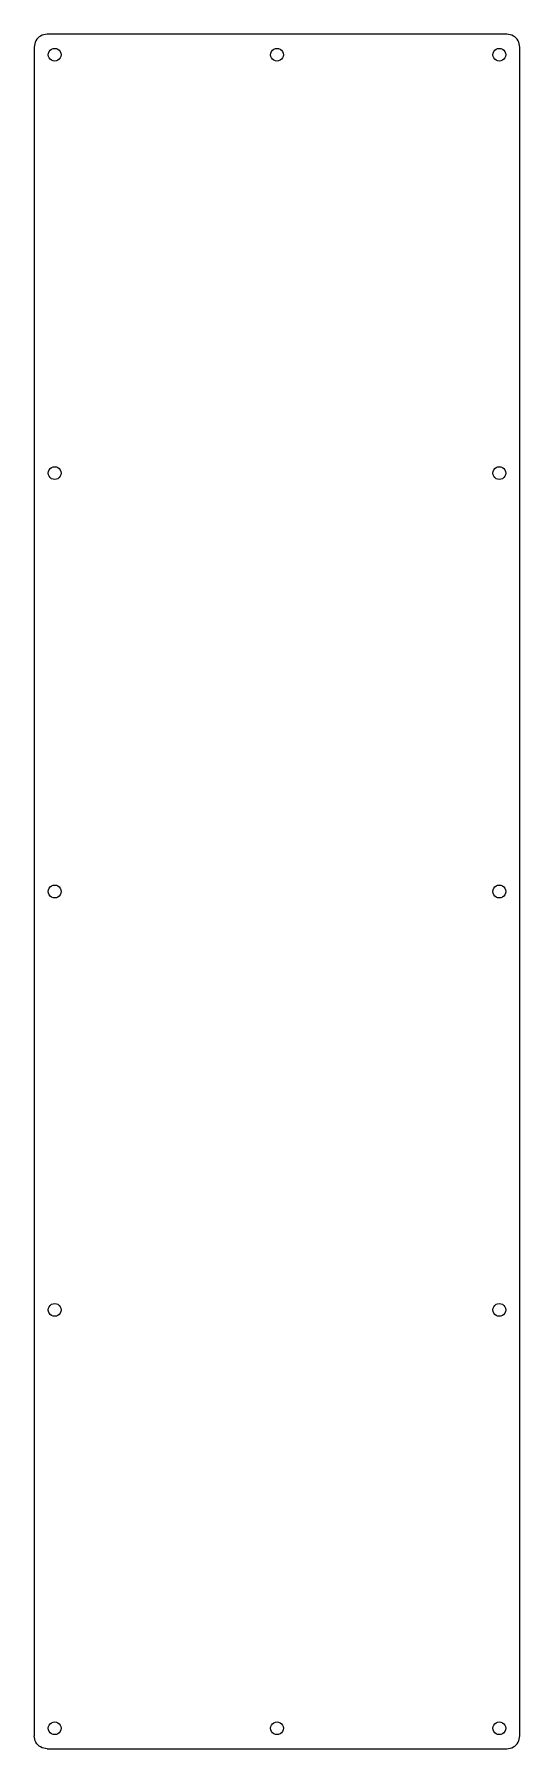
# Model space of a CAD drawing. Extents: x -95 to 95, y -335 to 335.
import ezdxf

# ---------------------------------------------------------------- set-up
doc = ezdxf.new("R2010")
doc.units = 0
doc.layers.get('0').update_dxf_attribs({"linetype": 'CONTINUOUS'})

msp = doc.modelspace()

# ---------------------------------------------------------------- linework, layer by layer
for p, q in [((-90, 335), (-90.65, 334.96)), ((90, 335), (-90, 335)), ((90.65, 334.96), (90, 335)), ((-94.96, 330.65), (-95, 330)), ((-95, 330), (-95, -330)), ((-94.83, 331.29), (-94.96, 330.65)), ((-94.62, 331.91), (-94.83, 331.29)), ((-94.33, 332.5), (-94.62, 331.91)), ((-93.97, 333.04), (-94.33, 332.5)), ((-93.54, 333.54), (-93.97, 333.04)), ((-93.04, 333.97), (-93.54, 333.54)), ((-92.5, 334.33), (-93.04, 333.97)), ((-91.91, 334.62), (-92.5, 334.33)), ((-91.29, 334.83), (-91.91, 334.62)), ((-90.65, 334.96), (-91.29, 334.83)), ((-89.17, 328.25), (-88.77, 328.77)), ((-88.77, 328.77), (-88.25, 329.17)), ((-88.25, 329.17), (-87.65, 329.41)), ((-87.65, 329.41), (-87, 329.5)), ((-87, 329.5), (-86.35, 329.41)), ((-86.35, 329.41), (-85.75, 329.17)), ((-85.75, 329.17), (-85.23, 328.77)), ((-85.23, 328.77), (-84.83, 328.25)), ((-2.17, 328.25), (-1.77, 328.77)), ((-1.77, 328.77), (-1.25, 329.17)), ((-1.25, 329.17), (-0.65, 329.41)), ((-0.65, 329.41), (0, 329.5)), ((0, 329.5), (0.65, 329.41)), ((0.65, 329.41), (1.25, 329.17)), ((1.25, 329.17), (1.77, 328.77)), ((1.77, 328.77), (2.17, 328.25)), ((84.83, 328.25), (85.23, 328.77)), ((85.23, 328.77), (85.75, 329.17)), ((85.75, 329.17), (86.35, 329.41)), ((86.35, 329.41), (87, 329.5)), ((87, 329.5), (87.65, 329.41)), ((87.65, 329.41), (88.25, 329.17)), ((88.25, 329.17), (88.77, 328.77)), ((88.77, 328.77), (89.17, 328.25)), ((91.29, 334.83), (90.65, 334.96)), ((91.91, 334.62), (91.29, 334.83)), ((92.5, 334.33), (91.91, 334.62)), ((93.04, 333.97), (92.5, 334.33)), ((93.54, 333.54), (93.04, 333.97)), ((93.97, 333.04), (93.54, 333.54)), ((94.33, 332.5), (93.97, 333.04)), ((94.62, 331.91), (94.33, 332.5)), ((94.83, 331.29), (94.62, 331.91)), ((94.96, 330.65), (94.83, 331.29)), ((95, 330), (94.96, 330.65)), ((95, -330), (95, 330)), ((-89.5, 327), (-89.41, 327.65)), ((-89.41, 326.35), (-89.5, 327)), ((-89.41, 327.65), (-89.17, 328.25)), ((-89.17, 325.75), (-89.41, 326.35)), ((-88.77, 325.23), (-89.17, 325.75)), ((-88.25, 324.83), (-88.77, 325.23)), ((-87.65, 324.59), (-88.25, 324.83)), ((-87, 324.5), (-87.65, 324.59)), ((-86.35, 324.59), (-87, 324.5)), ((-85.75, 324.83), (-86.35, 324.59)), ((-85.23, 325.23), (-85.75, 324.83)), ((-84.83, 325.75), (-85.23, 325.23)), ((-84.83, 328.25), (-84.59, 327.65)), ((-84.59, 326.35), (-84.83, 325.75)), ((-84.59, 327.65), (-84.5, 327)), ((-84.5, 327), (-84.59, 326.35)), ((-2.5, 327), (-2.41, 327.65)), ((-2.41, 326.35), (-2.5, 327)), ((-2.41, 327.65), (-2.17, 328.25)), ((-2.17, 325.75), (-2.41, 326.35)), ((-1.77, 325.23), (-2.17, 325.75)), ((-1.25, 324.83), (-1.77, 325.23)), ((-0.65, 324.59), (-1.25, 324.83)), ((0, 324.5), (-0.65, 324.59)), ((0.65, 324.59), (0, 324.5)), ((1.25, 324.83), (0.65, 324.59)), ((1.77, 325.23), (1.25, 324.83)), ((2.17, 325.75), (1.77, 325.23)), ((2.17, 328.25), (2.41, 327.65)), ((2.41, 326.35), (2.17, 325.75)), ((2.41, 327.65), (2.5, 327)), ((2.5, 327), (2.41, 326.35)), ((84.5, 327), (84.59, 327.65)), ((84.59, 326.35), (84.5, 327)), ((84.59, 327.65), (84.83, 328.25)), ((84.83, 325.75), (84.59, 326.35)), ((85.23, 325.23), (84.83, 325.75)), ((85.75, 324.83), (85.23, 325.23)), ((86.35, 324.59), (85.75, 324.83)), ((87, 324.5), (86.35, 324.59)), ((87.65, 324.59), (87, 324.5)), ((88.25, 324.83), (87.65, 324.59)), ((88.77, 325.23), (88.25, 324.83)), ((89.17, 325.75), (88.77, 325.23)), ((89.17, 328.25), (89.41, 327.65)), ((89.41, 326.35), (89.17, 325.75)), ((89.41, 327.65), (89.5, 327)), ((89.5, 327), (89.41, 326.35)), ((-89.5, 163.5), (-89.41, 164.15)), ((-89.41, 162.85), (-89.5, 163.5)), ((-89.41, 164.15), (-89.17, 164.75)), ((-89.17, 162.25), (-89.41, 162.85)), ((-89.17, 164.75), (-88.77, 165.27)), ((-88.77, 161.73), (-89.17, 162.25)), ((-88.77, 165.27), (-88.25, 165.67)), ((-88.25, 161.33), (-88.77, 161.73)), ((-88.25, 165.67), (-87.65, 165.91)), ((-87.65, 161.09), (-88.25, 161.33)), ((-87.65, 165.91), (-87, 166)), ((-87, 161), (-87.65, 161.09)), ((-87, 166), (-86.35, 165.91)), ((-86.35, 161.09), (-87, 161)), ((-86.35, 165.91), (-85.75, 165.67)), ((-85.75, 161.33), (-86.35, 161.09)), ((-85.75, 165.67), (-85.23, 165.27)), ((-85.23, 161.73), (-85.75, 161.33)), ((-85.23, 165.27), (-84.83, 164.75)), ((-84.83, 162.25), (-85.23, 161.73)), ((-84.83, 164.75), (-84.59, 164.15)), ((-84.59, 162.85), (-84.83, 162.25)), ((-84.59, 164.15), (-84.5, 163.5)), ((-84.5, 163.5), (-84.59, 162.85)), ((84.5, 163.5), (84.59, 164.15)), ((84.59, 162.85), (84.5, 163.5)), ((84.59, 164.15), (84.83, 164.75)), ((84.83, 162.25), (84.59, 162.85)), ((84.83, 164.75), (85.23, 165.27)), ((85.23, 161.73), (84.83, 162.25)), ((85.23, 165.27), (85.75, 165.67)), ((85.75, 161.33), (85.23, 161.73)), ((85.75, 165.67), (86.35, 165.91)), ((86.35, 161.09), (85.75, 161.33)), ((86.35, 165.91), (87, 166)), ((87, 161), (86.35, 161.09)), ((87, 166), (87.65, 165.91)), ((87.65, 161.09), (87, 161)), ((87.65, 165.91), (88.25, 165.67)), ((88.25, 161.33), (87.65, 161.09)), ((88.25, 165.67), (88.77, 165.27)), ((88.77, 161.73), (88.25, 161.33)), ((88.77, 165.27), (89.17, 164.75)), ((89.17, 162.25), (88.77, 161.73)), ((89.17, 164.75), (89.41, 164.15)), ((89.41, 162.85), (89.17, 162.25)), ((89.41, 164.15), (89.5, 163.5)), ((89.5, 163.5), (89.41, 162.85)), ((-89.5, 0), (-89.41, 0.65)), ((-89.41, -0.65), (-89.5, 0)), ((-89.41, 0.65), (-89.17, 1.25)), ((-89.17, 1.25), (-88.77, 1.77)), ((-88.77, 1.77), (-88.25, 2.17)), ((-88.25, 2.17), (-87.65, 2.41)), ((-87.65, 2.41), (-87, 2.5)), ((-87, 2.5), (-86.35, 2.41)), ((-86.35, 2.41), (-85.75, 2.17)), ((-85.75, 2.17), (-85.23, 1.77)), ((-85.23, 1.77), (-84.83, 1.25)), ((-84.83, 1.25), (-84.59, 0.65)), ((-84.59, 0.65), (-84.5, 0)), ((-84.5, 0), (-84.59, -0.65)), ((84.5, 0), (84.59, 0.65)), ((84.59, -0.65), (84.5, 0)), ((84.59, 0.65), (84.83, 1.25)), ((84.83, 1.25), (85.23, 1.77)), ((85.23, 1.77), (85.75, 2.17)), ((85.75, 2.17), (86.35, 2.41)), ((86.35, 2.41), (87, 2.5)), ((87, 2.5), (87.65, 2.41)), ((87.65, 2.41), (88.25, 2.17)), ((88.25, 2.17), (88.77, 1.77)), ((88.77, 1.77), (89.17, 1.25)), ((89.17, 1.25), (89.41, 0.65)), ((89.41, 0.65), (89.5, 0)), ((89.5, 0), (89.41, -0.65)), ((-89.17, -1.25), (-89.41, -0.65)), ((-88.77, -1.77), (-89.17, -1.25)), ((-88.25, -2.17), (-88.77, -1.77)), ((-87.65, -2.41), (-88.25, -2.17)), ((-87, -2.5), (-87.65, -2.41)), ((-86.35, -2.41), (-87, -2.5)), ((-85.75, -2.17), (-86.35, -2.41)), ((-85.23, -1.77), (-85.75, -2.17)), ((-84.83, -1.25), (-85.23, -1.77)), ((-84.59, -0.65), (-84.83, -1.25)), ((84.83, -1.25), (84.59, -0.65)), ((85.23, -1.77), (84.83, -1.25)), ((85.75, -2.17), (85.23, -1.77)), ((86.35, -2.41), (85.75, -2.17)), ((87, -2.5), (86.35, -2.41)), ((87.65, -2.41), (87, -2.5)), ((88.25, -2.17), (87.65, -2.41)), ((88.77, -1.77), (88.25, -2.17)), ((89.17, -1.25), (88.77, -1.77)), ((89.41, -0.65), (89.17, -1.25)), ((-89.5, -163.5), (-89.41, -162.85)), ((-89.41, -164.15), (-89.5, -163.5)), ((-89.41, -162.85), (-89.17, -162.25)), ((-89.17, -164.75), (-89.41, -164.15)), ((-89.17, -162.25), (-88.77, -161.73)), ((-88.77, -165.27), (-89.17, -164.75)), ((-88.77, -161.73), (-88.25, -161.33)), ((-88.25, -165.67), (-88.77, -165.27)), ((-88.25, -161.33), (-87.65, -161.09)), ((-87.65, -165.91), (-88.25, -165.67)), ((-87.65, -161.09), (-87, -161)), ((-87, -166), (-87.65, -165.91)), ((-87, -161), (-86.35, -161.09)), ((-86.35, -165.91), (-87, -166)), ((-86.35, -161.09), (-85.75, -161.33)), ((-85.75, -165.67), (-86.35, -165.91)), ((-85.75, -161.33), (-85.23, -161.73)), ((-85.23, -165.27), (-85.75, -165.67)), ((-85.23, -161.73), (-84.83, -162.25)), ((-84.83, -164.75), (-85.23, -165.27)), ((-84.83, -162.25), (-84.59, -162.85)), ((-84.59, -164.15), (-84.83, -164.75)), ((-84.59, -162.85), (-84.5, -163.5)), ((-84.5, -163.5), (-84.59, -164.15)), ((84.5, -163.5), (84.59, -162.85)), ((84.59, -164.15), (84.5, -163.5)), ((84.59, -162.85), (84.83, -162.25)), ((84.83, -164.75), (84.59, -164.15)), ((84.83, -162.25), (85.23, -161.73)), ((85.23, -165.27), (84.83, -164.75)), ((85.23, -161.73), (85.75, -161.33)), ((85.75, -165.67), (85.23, -165.27)), ((85.75, -161.33), (86.35, -161.09)), ((86.35, -165.91), (85.75, -165.67)), ((86.35, -161.09), (87, -161)), ((87, -166), (86.35, -165.91)), ((87, -161), (87.65, -161.09)), ((87.65, -165.91), (87, -166)), ((87.65, -161.09), (88.25, -161.33)), ((88.25, -165.67), (87.65, -165.91)), ((88.25, -161.33), (88.77, -161.73)), ((88.77, -165.27), (88.25, -165.67)), ((88.77, -161.73), (89.17, -162.25)), ((89.17, -164.75), (88.77, -165.27)), ((89.17, -162.25), (89.41, -162.85)), ((89.41, -164.15), (89.17, -164.75)), ((89.41, -162.85), (89.5, -163.5)), ((89.5, -163.5), (89.41, -164.15)), ((-89.5, -327), (-89.41, -326.35)), ((-89.41, -327.65), (-89.5, -327)), ((-89.41, -326.35), (-89.17, -325.75)), ((-89.17, -328.25), (-89.41, -327.65)), ((-89.17, -325.75), (-88.77, -325.23)), ((-88.77, -328.77), (-89.17, -328.25)), ((-88.77, -325.23), (-88.25, -324.83)), ((-88.25, -324.83), (-87.65, -324.59)), ((-87.65, -324.59), (-87, -324.5)), ((-87, -324.5), (-86.35, -324.59)), ((-86.35, -324.59), (-85.75, -324.83)), ((-85.75, -324.83), (-85.23, -325.23)), ((-85.23, -325.23), (-84.83, -325.75)), ((-84.83, -328.25), (-85.23, -328.77)), ((-84.83, -325.75), (-84.59, -326.35)), ((-84.59, -327.65), (-84.83, -328.25)), ((-84.59, -326.35), (-84.5, -327)), ((-84.5, -327), (-84.59, -327.65)), ((-2.5, -327), (-2.41, -326.35)), ((-2.41, -327.65), (-2.5, -327)), ((-2.41, -326.35), (-2.17, -325.75)), ((-2.17, -328.25), (-2.41, -327.65)), ((-2.17, -325.75), (-1.77, -325.23)), ((-1.77, -328.77), (-2.17, -328.25)), ((-1.77, -325.23), (-1.25, -324.83)), ((-1.25, -324.83), (-0.65, -324.59)), ((-0.65, -324.59), (0, -324.5)), ((0, -324.5), (0.65, -324.59)), ((0.65, -324.59), (1.25, -324.83)), ((1.25, -324.83), (1.77, -325.23)), ((1.77, -325.23), (2.17, -325.75)), ((2.17, -328.25), (1.77, -328.77)), ((2.17, -325.75), (2.41, -326.35)), ((2.41, -327.65), (2.17, -328.25)), ((2.41, -326.35), (2.5, -327)), ((2.5, -327), (2.41, -327.65)), ((84.5, -327), (84.59, -326.35)), ((84.59, -327.65), (84.5, -327)), ((84.59, -326.35), (84.83, -325.75)), ((84.83, -328.25), (84.59, -327.65)), ((84.83, -325.75), (85.23, -325.23)), ((85.23, -328.77), (84.83, -328.25)), ((85.23, -325.23), (85.75, -324.83)), ((85.75, -324.83), (86.35, -324.59)), ((86.35, -324.59), (87, -324.5)), ((87, -324.5), (87.65, -324.59)), ((87.65, -324.59), (88.25, -324.83)), ((88.25, -324.83), (88.77, -325.23)), ((88.77, -325.23), (89.17, -325.75)), ((89.17, -328.25), (88.77, -328.77)), ((89.17, -325.75), (89.41, -326.35)), ((89.41, -327.65), (89.17, -328.25)), ((89.41, -326.35), (89.5, -327)), ((89.5, -327), (89.41, -327.65)), ((-94.96, -330.65), (-95, -330)), ((-94.83, -331.29), (-94.96, -330.65)), ((-94.62, -331.91), (-94.83, -331.29)), ((-94.33, -332.5), (-94.62, -331.91)), ((-93.97, -333.04), (-94.33, -332.5)), ((-93.54, -333.54), (-93.97, -333.04)), ((-93.04, -333.97), (-93.54, -333.54)), ((-92.5, -334.33), (-93.04, -333.97)), ((-91.91, -334.62), (-92.5, -334.33)), ((-91.29, -334.83), (-91.91, -334.62)), ((-90.65, -334.96), (-91.29, -334.83)), ((-90, -335), (-90.65, -334.96)), ((-90, -335), (90, -335)), ((-88.25, -329.17), (-88.77, -328.77)), ((-87.65, -329.41), (-88.25, -329.17)), ((-87, -329.5), (-87.65, -329.41)), ((-86.35, -329.41), (-87, -329.5)), ((-85.75, -329.17), (-86.35, -329.41)), ((-85.23, -328.77), (-85.75, -329.17)), ((-1.25, -329.17), (-1.77, -328.77)), ((-0.65, -329.41), (-1.25, -329.17)), ((0, -329.5), (-0.65, -329.41)), ((0.65, -329.41), (0, -329.5)), ((1.25, -329.17), (0.65, -329.41)), ((1.77, -328.77), (1.25, -329.17)), ((85.75, -329.17), (85.23, -328.77)), ((86.35, -329.41), (85.75, -329.17)), ((87, -329.5), (86.35, -329.41)), ((87.65, -329.41), (87, -329.5)), ((88.25, -329.17), (87.65, -329.41)), ((88.77, -328.77), (88.25, -329.17)), ((90, -335), (90.65, -334.96)), ((90.65, -334.96), (91.29, -334.83)), ((91.29, -334.83), (91.91, -334.62)), ((91.91, -334.62), (92.5, -334.33)), ((92.5, -334.33), (93.04, -333.97)), ((93.04, -333.97), (93.54, -333.54)), ((93.54, -333.54), (93.97, -333.04)), ((93.97, -333.04), (94.33, -332.5)), ((94.33, -332.5), (94.62, -331.91)), ((94.62, -331.91), (94.83, -331.29)), ((94.83, -331.29), (94.96, -330.65)), ((94.96, -330.65), (95, -330))]:
    msp.add_line(p, q)

doc.saveas('drawing.dxf')
